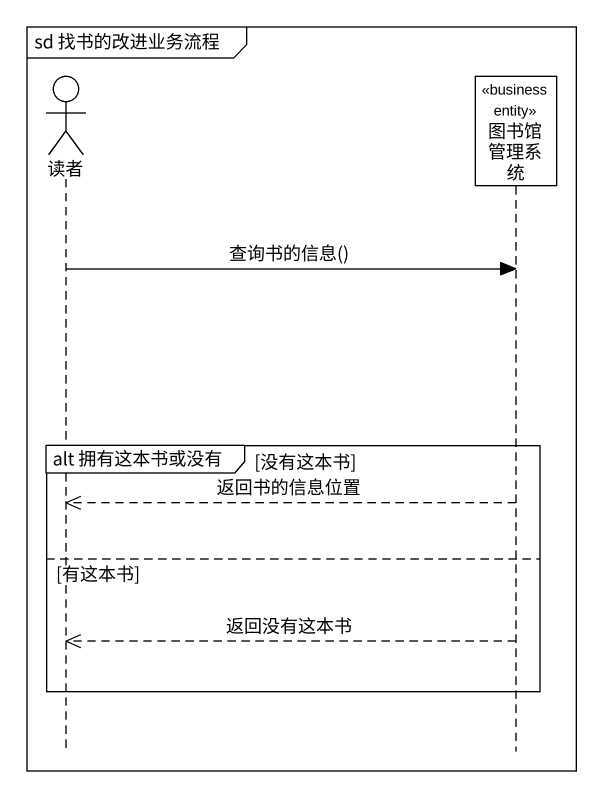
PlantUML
@startuml
mainframe sd 找书的改进业务流程
hide footbox
actor 读者
participant 图书馆管理系统 <<business entity>>

读者 -> 图书馆管理系统 : 查询书的信息()
group alt 拥有这本书或没有 [没有这本书]
  图书馆管理系统 -->> 读者 : 返回书的信息位置
else 有这本书
  图书馆管理系统 -->> 读者 : 返回没有这本书
end
@enduml
